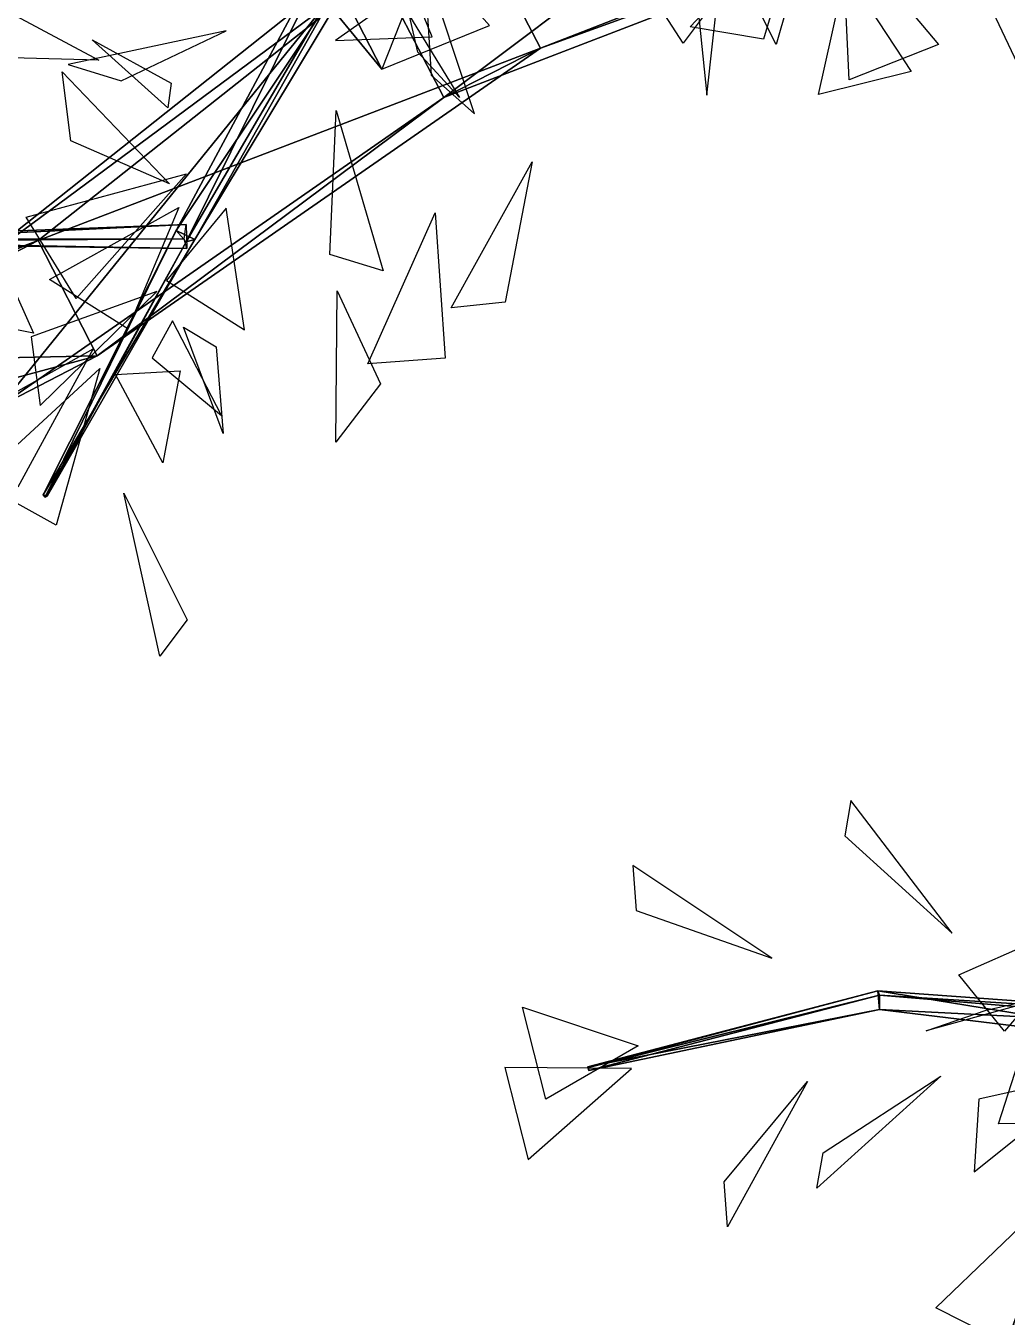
# Model space of a CAD drawing. Extents: x -154 to 171, y -158 to 169.
# Drawn here: x -67.92 to -37.24, y -48.74 to -8.36 of the extents above; entities that cross this region are included whole.
import ezdxf

# ---------------------------------------------------------------- set-up
doc = ezdxf.new("R2010")
doc.units = 0
doc.layers.add('Branches', color=15, linetype='CONTINUOUS')
doc.layers.add('Leaves', color=3, linetype='CONTINUOUS')

msp = doc.modelspace()

# ---------------------------------------------------------------- linework, layer by layer
at = {"layer": 'Branches', "color": 15}
for points in [[(-54.851643, -10.595896, 169.489685), (-57.212959, -6.044036, 169.620956), (-36.94162, 2.859244, 154.402237)], [(-54.851643, -10.595896, 169.489685), (-36.94162, 2.859244, 154.402237), (-35.247059, -3.058705, 155.19162)], [(-63.117672, 2.59178, 180.597412), (-65.836029, 1.300448, 178.3311), (-56.786633, -9.716209, 171.750977)], [(-63.117672, 2.59178, 180.597412), (-56.786633, -9.716209, 171.750977), (-53.425972, -8.348752, 174.317123)], [(-65.836029, 1.300448, 178.3311), (-55.620819, -6.756978, 168.647293), (-56.786633, -9.716209, 171.750977)], [(-54.195148, -4.509834, 173.474731), (-51.833832, -9.061693, 173.34346), (-32.158409, -1.401275, 160.313126)], [(-51.833832, -9.061693, 173.34346), (-35.247059, -3.058705, 155.19162), (-32.158409, -1.401275, 160.313126)], [(-63.225342, -14.763278, 289.727905), (-55.575504, -3.286673, 287.992218), (-56.6395, -2.477332, 287.647247)], [(-62.903008, -15.118496, 289.269653), (-63.225342, -14.763278, 289.727905), (-56.6395, -2.477332, 287.647247)], [(-62.903008, -15.118496, 289.269653), (-56.6395, -2.477332, 287.647247), (-55.929283, -3.158244, 286.678711)], [(-62.637836, -15.039202, 289.86499), (-62.903008, -15.118496, 289.269653), (-55.929283, -3.158244, 286.678711)], [(-62.637836, -15.039202, 289.86499), (-55.929283, -3.158244, 286.678711), (-55.575504, -3.286673, 287.992218)], [(-51.833832, -9.061693, 173.34346), (-54.851643, -10.595896, 169.489685), (-35.247059, -3.058705, 155.19162)], [(-63.225342, -14.763278, 289.727905), (-62.637836, -15.039202, 289.86499), (-55.575504, -3.286673, 287.992218)], [(-70.569283, -16.641489, 189.922379), (-54.195148, -4.509834, 173.474731), (-57.212959, -6.044036, 169.620956)], [(-70.569283, -16.641489, 189.922379), (-67.537384, -15.072274, 192.106781), (-54.195148, -4.509834, 173.474731)], [(-67.537384, -15.072274, 192.106781), (-51.833832, -9.061693, 173.34346), (-54.195148, -4.509834, 173.474731)], [(-68.716888, -20.245325, 189.836365), (-70.569283, -16.641489, 189.922379), (-57.212959, -6.044036, 169.620956)], [(-68.716888, -20.245325, 189.836365), (-57.212959, -6.044036, 169.620956), (-54.851643, -10.595896, 169.489685)], [(-67.537384, -15.072274, 192.106781), (-65.68499, -18.676111, 192.020767), (-51.833832, -9.061693, 173.34346)], [(-65.68499, -18.676111, 192.020767), (-54.851643, -10.595896, 169.489685), (-51.833832, -9.061693, 173.34346)], [(-65.68499, -18.676111, 192.020767), (-68.716888, -20.245325, 189.836365), (-54.851643, -10.595896, 169.489685)], [(-75.029457, -15.16025, 288.073059), (-75.032478, -15.031089, 288.086609), (-62.904331, -14.573868, 289.44455)], [(-75.032478, -15.031089, 288.086609), (-62.975163, -15.020149, 290.052429), (-62.904331, -14.573868, 289.44455)], [(-75.029457, -15.16025, 288.073059), (-62.904331, -14.573868, 289.44455), (-62.886692, -15.326959, 289.365601)], [(-67.375999, -23.021694, 294.521423), (-62.637836, -15.039202, 289.86499), (-63.225342, -14.763278, 289.727905)], [(-67.320015, -23.103027, 294.437012), (-67.375999, -23.021694, 294.521423), (-63.225342, -14.763278, 289.727905)], [(-67.320015, -23.103027, 294.437012), (-63.225342, -14.763278, 289.727905), (-62.903008, -15.118496, 289.269653)], [(-80.216896, -20.139814, 213.440979), (-67.537384, -15.072274, 192.106781), (-70.569283, -16.641489, 189.922379)], [(-80.216896, -20.139814, 213.440979), (-77.821419, -18.943731, 214.740829), (-67.537384, -15.072274, 192.106781)], [(-77.821419, -18.943731, 214.740829), (-65.68499, -18.676111, 192.020767), (-67.537384, -15.072274, 192.106781)], [(-75.044609, -15.107629, 288.190857), (-62.886692, -15.326959, 289.365601), (-62.975163, -15.020149, 290.052429)], [(-75.032478, -15.031089, 288.086609), (-75.044609, -15.107629, 288.190857), (-62.975163, -15.020149, 290.052429)], [(-75.044609, -15.107629, 288.190857), (-75.029457, -15.16025, 288.073059), (-62.886692, -15.326959, 289.365601)], [(-67.375999, -23.021694, 294.521423), (-67.258263, -23.070492, 294.54657), (-62.637836, -15.039202, 289.86499)], [(-67.258263, -23.070492, 294.54657), (-67.320015, -23.103027, 294.437012), (-62.903008, -15.118496, 289.269653)], [(-67.258263, -23.070492, 294.54657), (-62.903008, -15.118496, 289.269653), (-62.637836, -15.039202, 289.86499)], [(-77.821419, -18.943731, 214.740829), (-76.827431, -21.685019, 215.337372), (-65.68499, -18.676111, 192.020767)], [(-76.827431, -21.685019, 215.337372), (-68.716888, -20.245325, 189.836365), (-65.68499, -18.676111, 192.020767)], [(-67.375999, -23.021694, 294.521423), (-67.320015, -23.103027, 294.437012), (-67.258263, -23.070492, 294.54657)], [(-50.349014, -40.907341, 244.597855), (-41.227722, -39.115467, 245.429428), (-41.280827, -38.53912, 245.621826)], [(-50.331657, -40.932354, 244.471573), (-50.349014, -40.907341, 244.597855), (-41.280827, -38.53912, 245.621826)], [(-50.331657, -40.932354, 244.471573), (-41.280827, -38.53912, 245.621826), (-41.23526, -38.665691, 245.026917)], [(-50.316772, -41.027096, 244.559189), (-50.331657, -40.932354, 244.471573), (-41.23526, -38.665691, 245.026917)], [(-50.316772, -41.027096, 244.559189), (-41.23526, -38.665691, 245.026917), (-41.227722, -39.115467, 245.429428)], [(-41.280827, -38.53912, 245.621826), (-27.398289, -40.800724, 245.983856), (-27.172993, -39.557949, 246.391418)], [(-41.280827, -38.53912, 245.621826), (-41.227722, -39.115467, 245.429428), (-27.398289, -40.800724, 245.983856)], [(-41.23526, -38.665691, 245.026917), (-41.280827, -38.53912, 245.621826), (-27.172993, -39.557949, 246.391418)], [(-41.227722, -39.115467, 245.429428), (-41.23526, -38.665691, 245.026917), (-27.374023, -39.823402, 245.10672)], [(-41.23526, -38.665691, 245.026917), (-27.172993, -39.557949, 246.391418), (-27.374023, -39.823402, 245.10672)], [(-50.349014, -40.907341, 244.597855), (-50.316772, -41.027096, 244.559189), (-41.227722, -39.115467, 245.429428)], [(-41.227722, -39.115467, 245.429428), (-27.374023, -39.823402, 245.10672), (-27.398289, -40.800724, 245.983856)], [(-50.349014, -40.907341, 244.597855), (-50.331657, -40.932354, 244.471573), (-50.316772, -41.027096, 244.559189)], [(-37.956402, -51.511032, 206.529358), (-35.673531, -45.690884, 199.986633), (-35.965511, -45.96368, 199.54509)], [(-37.956402, -51.511032, 206.529358), (-37.886684, -51.43824, 206.611298), (-35.673531, -45.690884, 199.986633)], [(-37.830643, -51.53727, 206.54863), (-37.956402, -51.511032, 206.529358), (-35.965511, -45.96368, 199.54509)], [(-37.886684, -51.43824, 206.611298), (-35.400249, -46.09613, 199.646454), (-35.673531, -45.690884, 199.986633)], [(-37.830643, -51.53727, 206.54863), (-35.965511, -45.96368, 199.54509), (-35.400249, -46.09613, 199.646454)], [(-37.886684, -51.43824, 206.611298), (-37.830643, -51.53727, 206.54863), (-35.400249, -46.09613, 199.646454)]]:
    msp.add_3dface(points, dxfattribs=at)
at = {"layer": 'Leaves', "color": 3}
for points in [[(-43.090599, -4.138903, 319.996124), (-44.463985, -8.94693, 321.495026), (-45.400776, -7.07378, 323.642975)], [(-43.642811, -4.684273, 320.712097), (-44.86005, -8.778749, 323.712708), (-47.152199, -8.387368, 321.81723)], [(-42.399818, -5.360491, 227.5578), (-39.384888, -8.947909, 229.857925), (-42.175835, -10.048096, 229.843872)], [(-44.964962, -5.678976, 237.92662), (-47.369789, -8.8995, 241.257538), (-48.996326, -6.380306, 241.167953)], [(-55.465244, -6.344588, 289.488556), (-55.252731, -9.896974, 293.307648), (-53.891346, -11.109932, 290.925354)], [(-42.280487, -6.671065, 233.098022), (-40.238171, -9.784809, 236.756363), (-43.142124, -10.504532, 236.534882)], [(-55.216415, -8.703739, 176.726501), (-55.851974, -7.134365, 181.664429), (-58.240696, -8.815264, 180.979889)], [(-46.250614, -7.121837, 172.508728), (-46.915115, -7.787671, 177.643417), (-46.624401, -10.524572, 176.449753)], [(-38.06916, -7.088122, 321.959015), (-33.649342, -9.844329, 322.303314), (-35.839565, -11.800497, 321.68985)], [(-65.635254, -9.433702, 181.336884), (-70.71048, -9.296511, 182.55069), (-69.31427, -7.466171, 184.47435)], [(-55.661121, -9.18611, 181.801407), (-55.930386, -8.047941, 186.888855), (-54.367283, -10.598082, 186.657578)], [(-61.659161, -8.51716, 290.108917), (-66.601128, -9.573244, 291.417206), (-64.93499, -10.08375, 293.859222)], [(-63.484028, -10.921479, 188.692886), (-65.845367, -8.793173, 192.833481), (-63.373142, -10.151513, 193.854767)], [(-63.427185, -13.299408, 287.809692), (-66.508316, -11.952543, 283.816864), (-66.787636, -9.798394, 285.886078)], [(-58.216423, -11.011137, 287.238617), (-56.74633, -16.015755, 287.032135), (-58.412468, -15.505249, 284.590118)], [(-52.090343, -12.611891, 170.174316), (-52.938206, -17.00429, 172.86467), (-54.62072, -17.172825, 170.386612)], [(-62.893505, -12.982797, 174.784424), (-66.34877, -16.887842, 175.032913), (-67.911873, -14.337702, 175.264191)], [(-63.133636, -14.043422, 287.152924), (-64.730469, -17.837254, 283.942474), (-67.176735, -16.291885, 284.734711)], [(-61.651917, -14.056001, 291.752777), (-63.526966, -16.32287, 296.065033), (-61.0807, -17.868237, 295.272797)], [(-55.127796, -14.209826, 172.942795), (-54.814365, -18.755806, 175.489532), (-57.228363, -18.925657, 173.716461)], [(-69.762001, -17.548882, 204.81752), (-68.907333, -15.234306, 209.41777), (-67.676353, -17.965019, 209.584793)], [(-63.82032, -16.662506, 291.257751), (-67.756004, -18.082357, 294.379364), (-67.476685, -20.236507, 292.31015)], [(-58.186657, -16.648157, 182.795105), (-56.835968, -19.552225, 186.917236), (-58.232174, -21.382565, 184.993576)], [(-63.333275, -17.580694, 293.303253), (-63.970024, -18.742952, 298.352386), (-61.803284, -20.542833, 297.320068)], [(-62.994621, -17.780067, 192.103958), (-61.968891, -18.397512, 197.184967), (-61.755344, -21.112318, 195.9263)], [(-65.819481, -18.456556, 289.611969), (-68.165321, -22.784109, 287.874359), (-70.332062, -20.984228, 288.906677)], [(-65.605164, -19.073334, 182.985275), (-66.968361, -23.968517, 184.180634), (-69.440582, -22.610176, 183.159348)], [(-65.115067, -19.257301, 195.614105), (-63.094387, -19.144836, 200.42598), (-63.635773, -22.025225, 199.785461)], [(-64.859741, -22.969606, 293.671173), (-62.88102, -26.931, 296.435577), (-63.730385, -28.064718, 293.791107)], [(-38.960186, -36.731934, 246.327682), (-42.122883, -32.583611, 246.130707), (-42.318138, -33.685074, 248.914352)], [(-44.59454, -37.511635, 246.157974), (-48.939789, -34.618748, 246.162384), (-48.839314, -36.027409, 248.809189)], [(-34.016514, -35.953968, 192.034058), (-37.322781, -39.798397, 190.793518), (-38.745922, -38.0397, 192.763702)], [(-35.192299, -38.525959, 197.173141), (-39.769669, -39.789555, 199.341309), (-37.900177, -39.134636, 201.59433)], [(-48.776764, -40.253284, 242.586121), (-51.664585, -41.923836, 238.571167), (-52.395554, -39.049347, 239.021713)], [(-33.487404, -42.635666, 284.772614), (-37.513451, -42.697208, 281.450409), (-36.598824, -39.846581, 281.643738)], [(-48.982254, -40.959881, 246.760803), (-52.943817, -40.934601, 250.160126), (-52.212849, -43.80909, 249.709579)], [(-34.379494, -41.091434, 247.537415), (-38.127907, -41.925674, 251.073425), (-38.271534, -44.1926, 249.113724)], [(-43.477985, -41.374771, 244.059586), (-45.982124, -45.912926, 243.43956), (-46.0826, -44.504265, 240.792755)], [(-39.313183, -41.205032, 244.532944), (-43.187634, -44.703186, 244.493561), (-42.992378, -43.601723, 241.709915)], [(-35.785477, -44.898804, 196.475677), (-36.834122, -49.784302, 194.964966), (-39.47456, -48.452045, 195.46814)]]:
    msp.add_3dface(points, dxfattribs=at)

doc.saveas('drawing.dxf')
